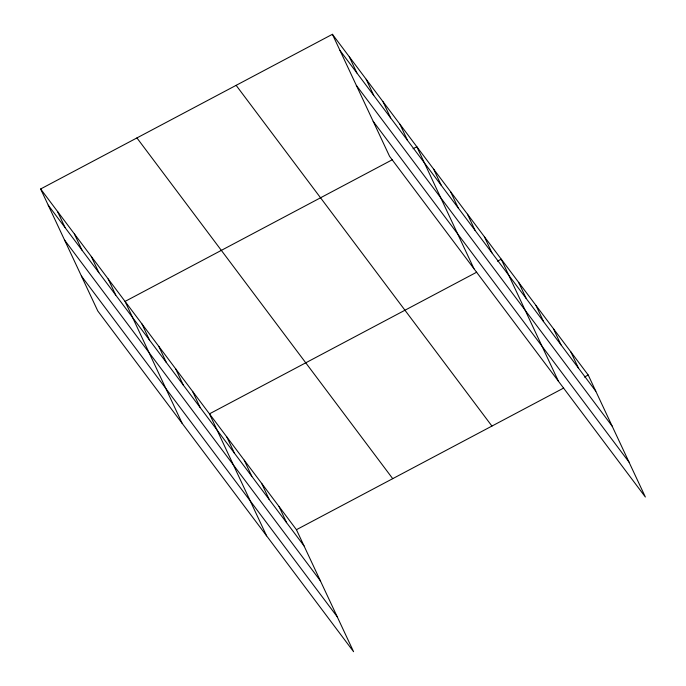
<?xml version="1.0" encoding="UTF-8"?>
<svg xmlns="http://www.w3.org/2000/svg" width="686" height="686" viewBox="0 0 686 686"><rect width="100%" height="100%" fill="white"/><g stroke="black" fill="none" stroke-linecap="round" stroke-linejoin="round"><path stroke-width="1.03" d="M40.637 188.976L296.438 529.703L353.582 651.7L97.781 310.972L40.637 188.976L332.418 34.3L588.219 375.028L645.363 497.024L389.562 156.297L332.418 34.3M392.289 159.752L125.049 301.42L182.193 423.408M413.058 148.742L416.831 146.744L473.983 268.74M476.701 272.196L209.462 413.855L266.605 535.852M497.47 261.186L501.243 259.179L558.395 381.176M296.438 529.703L563.678 388.036M584.446 377.034L588.219 375.028M339.99 50.464L595.791 391.192M356.351 85.39L612.152 426.117M373.201 121.371L629.002 462.098M236.13 85.347L491.931 426.075M136.926 137.929L392.726 478.665M48.209 205.14L304.009 545.867M64.561 240.066L320.362 580.793M81.42 276.046L337.22 616.774M570.821 351.858L578.392 368.022M553.431 328.688L561.002 344.852M536.032 305.519L543.604 321.683M518.642 282.349L526.213 298.513M484.367 236.696L491.939 252.851M467.483 214.204L475.055 230.367M450.599 191.72L458.171 207.875M433.715 169.228L441.287 185.392M399.947 124.252L407.518 140.416M383.071 101.768L390.634 117.923M366.187 79.276L373.759 95.44M349.303 56.792L356.874 72.948M279.039 506.534L286.611 522.698M261.649 483.364L269.221 499.528M244.25 460.195L251.822 476.358M226.86 437.025L234.423 453.189M192.577 391.372L200.149 407.527M175.693 368.879L183.265 385.043M158.818 346.396L166.381 362.551M141.933 323.903L149.505 340.067M108.165 278.928L115.737 295.091M91.281 256.444L98.853 272.599M74.397 233.952L81.968 250.116M57.513 211.459L65.084 227.623"/></g></svg>
